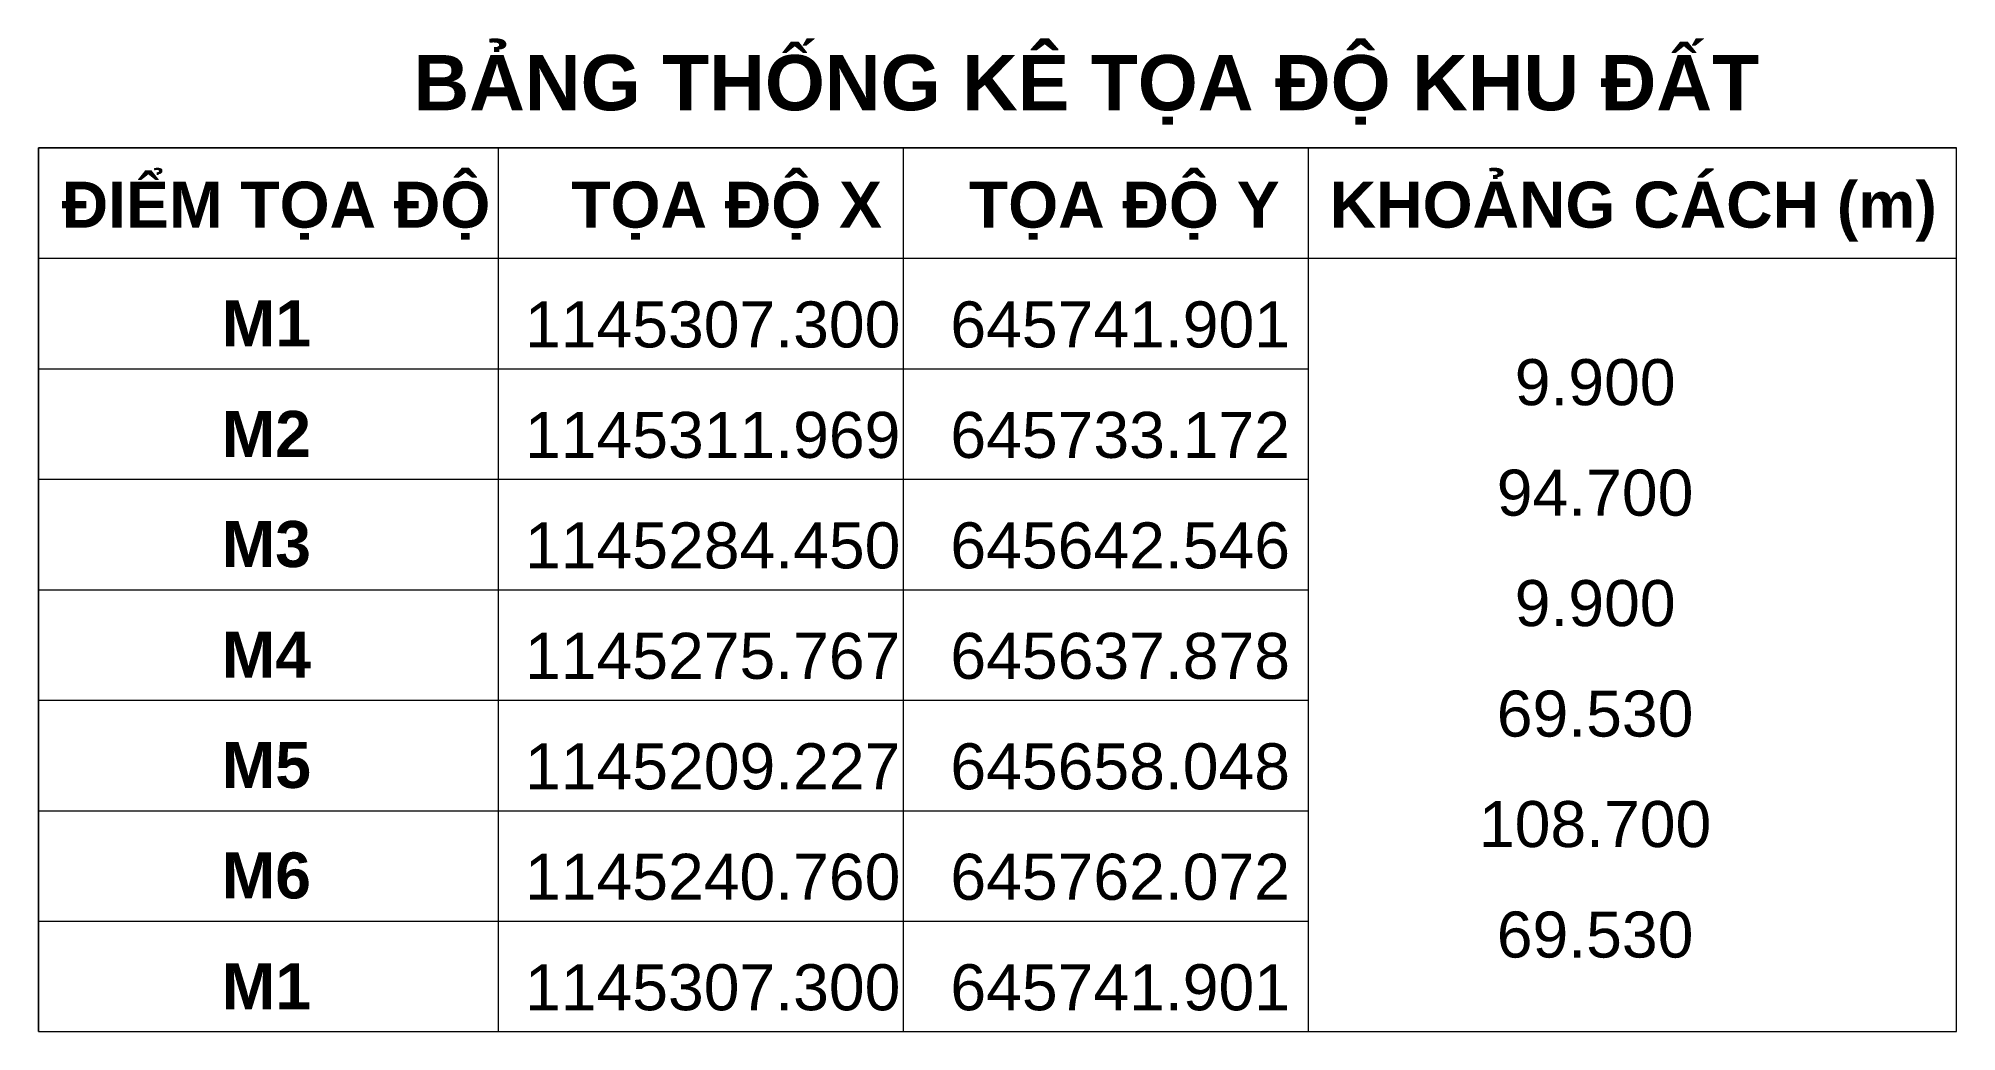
# Model space of a CAD drawing. Header units: millimetres. Extents: x 563604 to 809435, y 2337 to 1331933.
# Drawn here: x 804225 to 809435, y 2337 to 5035 of the extents above.
import ezdxf

# ---------------------------------------------------------------- set-up
doc = ezdxf.new("R2010")
doc.units = ezdxf.units.MM
doc.layers.add('A-DETL-THIN-2', color=151, linetype='Continuous', lineweight=18)
doc.layers.add('G-ANNO-TEXT-1', color=7, linetype='Continuous', lineweight=9)
doc.styles.add('Arial_3', font='arial_0.ttf', dxfattribs={"height": 125})
doc.styles.add('Arial_B_1', font='arialbd_0.ttf', dxfattribs={"height": 150})
doc.styles.add('Arial_B_2', font='arialbd_0.ttf', dxfattribs={"height": 125})

msp = doc.modelspace()

# ---------------------------------------------------------------- linework, layer by layer
at = {"layer": 'A-DETL-THIN-2'}
for p, q in [((809435.3, 4737.4), (804225.3, 4737.4)), ((804225.3, 4737.4), (804225.3, 2337.4)), ((804225.3, 4737.4), (809435.3, 4737.4)), ((804225.3, 2337.4), (804225.3, 4737.4)), ((805475.3, 2337.4), (805475.3, 4737.4)), ((806575.3, 2337.4), (806575.3, 4737.4)), ((807675.3, 2337.4), (807675.3, 4737.4)), ((807675.3, 2337.4), (807675.3, 4737.4)), ((809435.3, 2337.4), (809435.3, 4737.4)), ((809435.3, 2337.4), (809435.3, 4737.4)), ((804225.3, 4437.4), (809435.3, 4437.4)), ((804225.3, 4137.4), (807675.3, 4137.4)), ((804225.3, 3837.4), (807675.3, 3837.4)), ((804225.3, 3537.4), (807675.3, 3537.4)), ((804225.3, 3237.4), (807675.3, 3237.4)), ((804225.3, 2937.4), (807675.3, 2937.4)), ((804225.3, 2637.4), (807675.3, 2637.4)), ((804225.3, 2337.4), (809435.3, 2337.4)), ((804225.3, 2337.4), (807675.3, 2337.4)), ((804225.3, 2337.4), (809435.3, 2337.4))]:
    msp.add_line(p, q, dxfattribs=at)

# ---------------------------------------------------------------- texts
at = {"layer": 'G-ANNO-TEXT-1', "line_spacing_factor": 0.936439}
for s, insert, char_height, width, attachment_point, style in [('\\pxt4.23333,8.46667,12.7,16.93333,21.16667,25.4,29.63333,33.86667,38.1,42.33333,46.56667,50.8,55.03333,59.26667,63.5,67.73333,71.96667,76.2,80.43333,84.66667,88.9,93.13333,97.36667,101.6,105.83333,110.06667,114.3,118.53333,122.76667,127,131.23333,135.46667;{BẢNG THỐNG KÊ TỌA ĐỘ KHU ĐẤT}', (805244.1, 4989.4), 150, 3731.445, 1, 'Arial_B_1'), ('\\pxt5.08,10.16,15.24,20.32,25.4,30.48,35.56,40.64,45.72,50.8,55.88,60.96,66.04,71.12,76.2,81.28,86.36,91.44,96.52,101.6,106.68,111.76,116.84,121.92,127,132.08,137.16,142.24,147.32,152.4,157.48,162.56;{ĐIỂM TỌA ĐỘ}', (804288.8, 4645.7), 125, 1179.175, 1, 'Arial_B_2'), ('\\pxt5.08,10.16,15.24,20.32,25.4,30.48,35.56,40.64,45.72,50.8,55.88,60.96,66.04,71.12,76.2,81.28,86.36,91.44,96.52,101.6,106.68,111.76,116.84,121.92,127,132.08,137.16,142.24,147.32,152.4,157.48,162.56;{TỌA ĐỘ X}', (805672.6, 4645.7), 125, 851.935, 1, 'Arial_B_2'), ('\\pxt5.08,10.16,15.24,20.32,25.4,30.48,35.56,40.64,45.72,50.8,55.88,60.96,66.04,71.12,76.2,81.28,86.36,91.44,96.52,101.6,106.68,111.76,116.84,121.92,127,132.08,137.16,142.24,147.32,152.4,157.48,162.56;{TỌA ĐỘ Y}', (806752.6, 4645.7), 125, 851.935, 1, 'Arial_B_2'), ('\\pxt5.08,10.16,15.24,20.32,25.4,30.48,35.56,40.64,45.72,50.8,55.88,60.96,66.04,71.12,76.2,81.28,86.36,91.44,96.52,101.6,106.68,111.76,116.84,121.92,127,132.08,137.16,142.24,147.32,152.4,157.48,162.56;{KHOẢNG CÁCH (m)}', (807732.6, 4645.7), 125, 1667.005, 1, 'Arial_B_2'), ('\\pxqc,t0.04,0.08,0.12,0.16,0.2,0.24,0.28,0.32,0.36,0.4,0.44,0.48,0.52,0.56,0.6,0.64,0.68,0.72,0.76,0.8,0.84,0.88,0.92,0.96,1,1.04,1.08,1.12,1.16,1.2,1.24,1.28;{1145307.300}', (806056.7, 4257), 125, 1022.12, 5, 'Arial_3'), ('\\pxqc,t0.04,0.08,0.12,0.16,0.2,0.24,0.28,0.32,0.36,0.4,0.44,0.48,0.52,0.56,0.6,0.64,0.68,0.72,0.76,0.8,0.84,0.88,0.92,0.96,1,1.04,1.08,1.12,1.16,1.2,1.24,1.28;{645741.901}', (807163.5, 4257), 125, 925.16, 5, 'Arial_3'), ('\\pxqc,t0.04,0.08,0.12,0.16,0.2,0.24,0.28,0.32,0.36,0.4,0.44,0.48,0.52,0.56,0.6,0.64,0.68,0.72,0.76,0.8,0.84,0.88,0.92,0.96,1,1.04,1.08,1.12,1.16,1.2,1.24,1.28;{9.900}', (808453.5, 4100.2), 125, 440.865, 5, 'Arial_3'), ('\\pxqc,t0.04,0.08,0.12,0.16,0.2,0.24,0.28,0.32,0.36,0.4,0.44,0.48,0.52,0.56,0.6,0.64,0.68,0.72,0.76,0.8,0.84,0.88,0.92,0.96,1,1.04,1.08,1.12,1.16,1.2,1.24,1.28;{1145311.969}', (806056.7, 3957), 125, 1022.12, 5, 'Arial_3'), ('\\pxqc,t0.04,0.08,0.12,0.16,0.2,0.24,0.28,0.32,0.36,0.4,0.44,0.48,0.52,0.56,0.6,0.64,0.68,0.72,0.76,0.8,0.84,0.88,0.92,0.96,1,1.04,1.08,1.12,1.16,1.2,1.24,1.28;{645733.172}', (807163.5, 3957), 125, 925.16, 5, 'Arial_3'), ('\\pxqc,t0.04,0.08,0.12,0.16,0.2,0.24,0.28,0.32,0.36,0.4,0.44,0.48,0.52,0.56,0.6,0.64,0.68,0.72,0.76,0.8,0.84,0.88,0.92,0.96,1,1.04,1.08,1.12,1.16,1.2,1.24,1.28;{94.700}', (808453.3, 3800.2), 125, 537.825, 5, 'Arial_3'), ('\\pxqc,t0.04,0.08,0.12,0.16,0.2,0.24,0.28,0.32,0.36,0.4,0.44,0.48,0.52,0.56,0.6,0.64,0.68,0.72,0.76,0.8,0.84,0.88,0.92,0.96,1,1.04,1.08,1.12,1.16,1.2,1.24,1.28;{1145284.450}', (806056.7, 3657), 125, 1022.12, 5, 'Arial_3'), ('\\pxqc,t0.04,0.08,0.12,0.16,0.2,0.24,0.28,0.32,0.36,0.4,0.44,0.48,0.52,0.56,0.6,0.64,0.68,0.72,0.76,0.8,0.84,0.88,0.92,0.96,1,1.04,1.08,1.12,1.16,1.2,1.24,1.28;{645642.546}', (807163.5, 3657), 125, 925.16, 5, 'Arial_3'), ('\\pxqc,t0.04,0.08,0.12,0.16,0.2,0.24,0.28,0.32,0.36,0.4,0.44,0.48,0.52,0.56,0.6,0.64,0.68,0.72,0.76,0.8,0.84,0.88,0.92,0.96,1,1.04,1.08,1.12,1.16,1.2,1.24,1.28;{9.900}', (808453.5, 3500.2), 125, 440.865, 5, 'Arial_3'), ('\\pxqc,t0.04,0.08,0.12,0.16,0.2,0.24,0.28,0.32,0.36,0.4,0.44,0.48,0.52,0.56,0.6,0.64,0.68,0.72,0.76,0.8,0.84,0.88,0.92,0.96,1,1.04,1.08,1.12,1.16,1.2,1.24,1.28;{1145275.767}', (806056.7, 3357), 125, 1022.12, 5, 'Arial_3'), ('\\pxqc,t0.04,0.08,0.12,0.16,0.2,0.24,0.28,0.32,0.36,0.4,0.44,0.48,0.52,0.56,0.6,0.64,0.68,0.72,0.76,0.8,0.84,0.88,0.92,0.96,1,1.04,1.08,1.12,1.16,1.2,1.24,1.28;{645637.878}', (807163.5, 3357), 125, 925.16, 5, 'Arial_3'), ('\\pxqc,t0.04,0.08,0.12,0.16,0.2,0.24,0.28,0.32,0.36,0.4,0.44,0.48,0.52,0.56,0.6,0.64,0.68,0.72,0.76,0.8,0.84,0.88,0.92,0.96,1,1.04,1.08,1.12,1.16,1.2,1.24,1.28;{69.530}', (808453.3, 3200.2), 125, 537.825, 5, 'Arial_3'), ('\\pxqc,t0.04,0.08,0.12,0.16,0.2,0.24,0.28,0.32,0.36,0.4,0.44,0.48,0.52,0.56,0.6,0.64,0.68,0.72,0.76,0.8,0.84,0.88,0.92,0.96,1,1.04,1.08,1.12,1.16,1.2,1.24,1.28;{1145209.227}', (806056.7, 3057), 125, 1022.12, 5, 'Arial_3'), ('\\pxqc,t0.04,0.08,0.12,0.16,0.2,0.24,0.28,0.32,0.36,0.4,0.44,0.48,0.52,0.56,0.6,0.64,0.68,0.72,0.76,0.8,0.84,0.88,0.92,0.96,1,1.04,1.08,1.12,1.16,1.2,1.24,1.28;{645658.048}', (807163.5, 3057), 125, 925.16, 5, 'Arial_3'), ('\\pxqc,t0.04,0.08,0.12,0.16,0.2,0.24,0.28,0.32,0.36,0.4,0.44,0.48,0.52,0.56,0.6,0.64,0.68,0.72,0.76,0.8,0.84,0.88,0.92,0.96,1,1.04,1.08,1.12,1.16,1.2,1.24,1.28;{108.700}', (808453.3, 2900.2), 125, 634.785, 5, 'Arial_3'), ('\\pxqc,t0.04,0.08,0.12,0.16,0.2,0.24,0.28,0.32,0.36,0.4,0.44,0.48,0.52,0.56,0.6,0.64,0.68,0.72,0.76,0.8,0.84,0.88,0.92,0.96,1,1.04,1.08,1.12,1.16,1.2,1.24,1.28;{1145240.760}', (806056.7, 2757), 125, 1022.12, 5, 'Arial_3'), ('\\pxqc,t0.04,0.08,0.12,0.16,0.2,0.24,0.28,0.32,0.36,0.4,0.44,0.48,0.52,0.56,0.6,0.64,0.68,0.72,0.76,0.8,0.84,0.88,0.92,0.96,1,1.04,1.08,1.12,1.16,1.2,1.24,1.28;{645762.072}', (807163.5, 2757), 125, 925.16, 5, 'Arial_3'), ('\\pxqc,t0.04,0.08,0.12,0.16,0.2,0.24,0.28,0.32,0.36,0.4,0.44,0.48,0.52,0.56,0.6,0.64,0.68,0.72,0.76,0.8,0.84,0.88,0.92,0.96,1,1.04,1.08,1.12,1.16,1.2,1.24,1.28;{69.530}', (808453.3, 2600.2), 125, 537.825, 5, 'Arial_3'), ('\\pxqc,t0.04,0.08,0.12,0.16,0.2,0.24,0.28,0.32,0.36,0.4,0.44,0.48,0.52,0.56,0.6,0.64,0.68,0.72,0.76,0.8,0.84,0.88,0.92,0.96,1,1.04,1.08,1.12,1.16,1.2,1.24,1.28;{1145307.300}', (806056.7, 2457), 125, 1022.12, 5, 'Arial_3'), ('\\pxqc,t0.04,0.08,0.12,0.16,0.2,0.24,0.28,0.32,0.36,0.4,0.44,0.48,0.52,0.56,0.6,0.64,0.68,0.72,0.76,0.8,0.84,0.88,0.92,0.96,1,1.04,1.08,1.12,1.16,1.2,1.24,1.28;{645741.901}', (807163.5, 2457), 125, 925.16, 5, 'Arial_3')]:
    msp.add_mtext(s, dxfattribs=dict(at, insert=insert, char_height=char_height, width=width, attachment_point=attachment_point, style=style))
at = {"layer": 'G-ANNO-TEXT-1', "char_height": 125, "width": 250.48, "attachment_point": 5, "line_spacing_factor": 0.936439, "style": 'Arial_B_2', "bg_fill": 3, "box_fill_scale": 1.25, "bg_fill_color": 9, "bg_fill_true_color": 13158600, "bg_fill_transparency": 0}
for s, insert in [('\\pxqc,t0.02,0.04,0.06,0.08,0.1,0.12,0.14,0.16,0.18,0.2,0.22,0.24,0.26,0.28,0.3,0.32,0.34,0.36,0.38,0.4,0.42,0.44,0.46,0.48,0.5,0.52,0.54,0.56,0.58,0.6,0.62,0.64;{M1}', (804844.4, 4260.7)), ('\\pxqc,t0.02,0.04,0.06,0.08,0.1,0.12,0.14,0.16,0.18,0.2,0.22,0.24,0.26,0.28,0.3,0.32,0.34,0.36,0.38,0.4,0.42,0.44,0.46,0.48,0.5,0.52,0.54,0.56,0.58,0.6,0.62,0.64;{M2}', (804844.4, 3960.7)), ('\\pxqc,t0.02,0.04,0.06,0.08,0.1,0.12,0.14,0.16,0.18,0.2,0.22,0.24,0.26,0.28,0.3,0.32,0.34,0.36,0.38,0.4,0.42,0.44,0.46,0.48,0.5,0.52,0.54,0.56,0.58,0.6,0.62,0.64;{M3}', (804844.4, 3660.7)), ('\\pxqc,t0.02,0.04,0.06,0.08,0.1,0.12,0.14,0.16,0.18,0.2,0.22,0.24,0.26,0.28,0.3,0.32,0.34,0.36,0.38,0.4,0.42,0.44,0.46,0.48,0.5,0.52,0.54,0.56,0.58,0.6,0.62,0.64;{M4}', (804844.4, 3360.7)), ('\\pxqc,t0.02,0.04,0.06,0.08,0.1,0.12,0.14,0.16,0.18,0.2,0.22,0.24,0.26,0.28,0.3,0.32,0.34,0.36,0.38,0.4,0.42,0.44,0.46,0.48,0.5,0.52,0.54,0.56,0.58,0.6,0.62,0.64;{M5}', (804844.4, 3060.7)), ('\\pxqc,t0.02,0.04,0.06,0.08,0.1,0.12,0.14,0.16,0.18,0.2,0.22,0.24,0.26,0.28,0.3,0.32,0.34,0.36,0.38,0.4,0.42,0.44,0.46,0.48,0.5,0.52,0.54,0.56,0.58,0.6,0.62,0.64;{M6}', (804844.4, 2760.7)), ('\\pxqc,t0.02,0.04,0.06,0.08,0.1,0.12,0.14,0.16,0.18,0.2,0.22,0.24,0.26,0.28,0.3,0.32,0.34,0.36,0.38,0.4,0.42,0.44,0.46,0.48,0.5,0.52,0.54,0.56,0.58,0.6,0.62,0.64;{M1}', (804844.4, 2460.7))]:
    msp.add_mtext(s, dxfattribs=dict(at, insert=insert))

doc.saveas('drawing.dxf')
